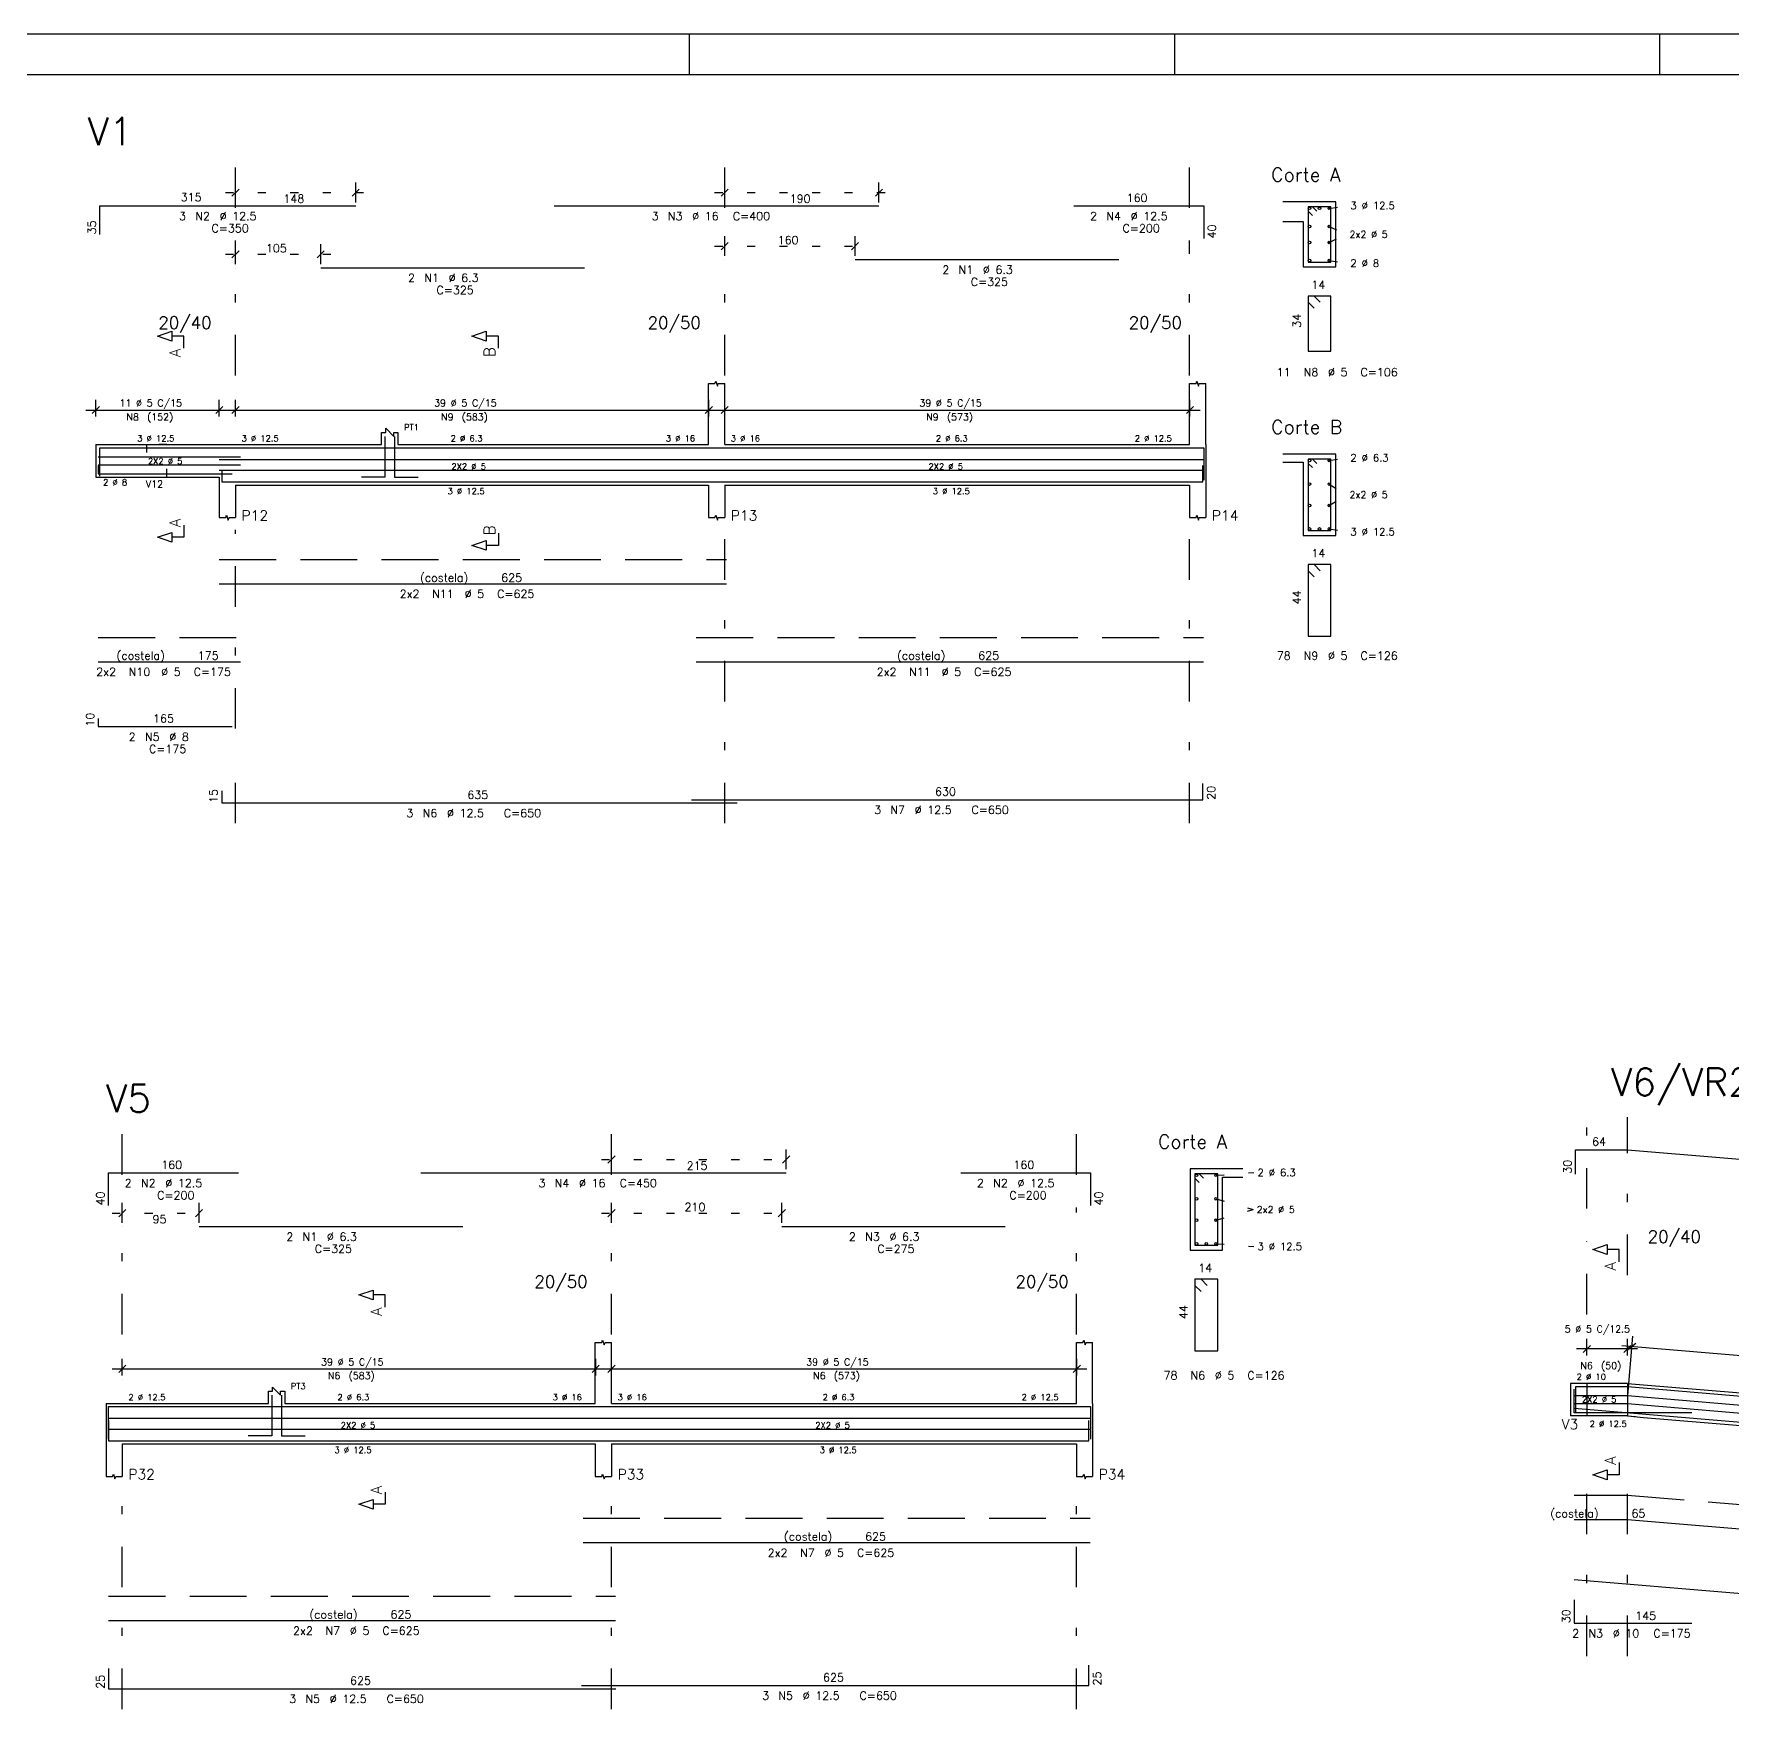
# Model space of a CAD drawing. Extents: x 797 to 1056, y -75 to 15.
# Drawn here: x 846.03 to 866.95, y -53.89 to -33.26 of the extents above; entities that cross this region are included whole.
import ezdxf

# ---------------------------------------------------------------- set-up
doc = ezdxf.new("R2010")
doc.units = 0
doc.header["$MEASUREMENT"] = 0
for name, pattern in [('ESTILO_TQS_0001', [1, 0.7, -0.3]), ('ESTILO_TQS_0002', [0.4, 0.1, -0.3]), ('ESTILO_TQS_0003', [1.5, 0.5, -0.4, 0.1, -0.5])]:
    doc.linetypes.add(name, pattern=pattern)
for name, color, linetype in [('06', 6, 'CONTINUOUS'), ('1', 2, 'CONTINUOUS'), ('13', 13, 'CONTINUOUS'), ('2', 4, 'CONTINUOUS'), ('3', 8, 'CONTINUOUS'), ('4', 1, 'CONTINUOUS'), ('5', 5, 'CONTINUOUS'), ('8', 8, 'CONTINUOUS'), ('CERCADURA', 7, 'CONTINUOUS')]:
    doc.layers.add(name, color=color, linetype=linetype)
doc.styles.get("Standard").update_dxf_attribs({"font": 'ROMANS.SHX'})

msp = doc.modelspace()

# ---------------------------------------------------------------- linework, layer by layer
at = {"layer": '06'}
msp.add_line((844.86, -33.763), (902.56, -33.763), dxfattribs=at)
at = {"layer": '1', "linetype": 'Continuous'}
for p, q in [((862.067, -35.332), (861.417, -35.332)), ((862.067, -36.132), (862.067, -35.332)), ((861.417, -35.572), (861.667, -35.572)), ((861.667, -35.572), (861.667, -36.132)), ((861.667, -36.132), (862.067, -36.132)), ((854.342, -38.32), (854.342, -37.57)), ((854.542, -38.32), (854.542, -37.57)), ((860.267, -38.32), (860.267, -37.57)), ((860.467, -38.32), (860.467, -37.57)), ((850.317, -38.32), (850.317, -38.17)), ((850.317, -38.17), (850.367, -38.17)), ((850.357, -38.22), (850.357, -38.72)), ((850.367, -38.17), (850.367, -38.12)), ((850.367, -38.12), (850.467, -38.22)), ((850.467, -38.22), (850.467, -38.17)), ((850.467, -38.17), (850.517, -38.17)), ((850.477, -38.22), (850.477, -38.72)), ((850.517, -38.17), (850.517, -38.32)), ((846.797, -38.32), (846.797, -38.72)), ((846.797, -38.32), (848.317, -38.32)), ((848.317, -38.32), (848.517, -38.32)), ((848.517, -38.32), (850.317, -38.32)), ((850.517, -38.32), (854.342, -38.32)), ((854.542, -38.32), (860.267, -38.32)), ((860.467, -38.32), (860.467, -38.82)), ((862.067, -38.439), (861.417, -38.439)), ((862.067, -39.439), (862.067, -38.439)), ((861.417, -38.539), (861.667, -38.539)), ((861.667, -38.539), (861.667, -39.439)), ((846.797, -38.72), (848.317, -38.72)), ((848.317, -38.72), (848.317, -39.22)), ((848.517, -38.82), (850.517, -38.82)), ((848.517, -38.82), (848.517, -39.22)), ((850.357, -38.72), (850.067, -38.72)), ((850.477, -38.72), (850.767, -38.72)), ((850.517, -38.82), (854.342, -38.82)), ((854.342, -38.82), (854.342, -39.22)), ((854.542, -38.82), (860.267, -38.82)), ((854.542, -38.82), (854.542, -39.22)), ((860.267, -38.82), (860.267, -39.22)), ((860.467, -38.82), (860.467, -39.22)), ((861.667, -39.439), (862.067, -39.439)), ((860.923, -47.242), (860.273, -47.242)), ((860.273, -47.242), (860.273, -48.242)), ((860.673, -48.242), (860.673, -47.342)), ((860.673, -47.342), (860.923, -47.342)), ((860.273, -48.242), (860.673, -48.242)), ((852.948, -50.13), (852.948, -49.38)), ((853.148, -50.13), (853.148, -49.38)), ((858.873, -50.13), (858.873, -49.38)), ((859.073, -50.13), (859.073, -49.38)), ((848.923, -50.13), (848.923, -49.98)), ((848.923, -49.98), (848.973, -49.98)), ((848.973, -49.98), (848.973, -49.93)), ((848.973, -49.93), (849.073, -50.03)), ((849.073, -50.03), (849.073, -49.98)), ((849.073, -49.98), (849.123, -49.98)), ((849.123, -49.98), (849.123, -50.13)), ((865.159, -49.885), (864.959, -49.885)), ((864.959, -49.885), (864.959, -50.285)), ((865.659, -49.885), (865.159, -49.885)), ((865.159, -49.885), (865.159, -50.285)), ((865.159, -49.885), (865.159, -50.285)), ((865.659, -49.884), (865.859, -49.9)), ((865.659, -49.885), (865.659, -50.285)), ((865.859, -49.9), (869.334, -50.19)), ((846.923, -50.13), (846.923, -50.63)), ((846.923, -50.13), (847.123, -50.13)), ((847.123, -50.13), (848.923, -50.13)), ((848.963, -50.03), (848.963, -50.53)), ((849.083, -50.03), (849.083, -50.53)), ((849.123, -50.13), (852.948, -50.13)), ((853.148, -50.13), (858.873, -50.13)), ((859.073, -50.13), (859.073, -50.63)), ((865.159, -50.285), (864.959, -50.285)), ((865.659, -50.285), (865.159, -50.285)), ((865.659, -50.285), (865.859, -50.302)), ((865.859, -50.302), (869.334, -50.591)), ((848.963, -50.53), (848.673, -50.53)), ((849.083, -50.53), (849.373, -50.53)), ((846.923, -50.63), (846.923, -51.03)), ((847.123, -50.63), (849.123, -50.63)), ((847.123, -50.63), (847.123, -51.03)), ((849.123, -50.63), (852.948, -50.63)), ((852.948, -50.63), (852.948, -51.03)), ((853.148, -50.63), (858.873, -50.63)), ((853.148, -50.63), (853.148, -51.03)), ((858.873, -50.63), (858.873, -51.03)), ((859.073, -50.63), (859.073, -51.03))]:
    msp.add_line(p, q, dxfattribs=at)
for points in [[(847.882, -37.135), (847.882, -36.985), (847.732, -36.985), (847.732, -37.045), (847.557, -36.985), (847.732, -36.925), (847.732, -36.985)], [(851.754, -37.135), (851.754, -36.985), (851.604, -36.985), (851.604, -37.045), (851.429, -36.985), (851.604, -36.925), (851.604, -36.985)], [(854.342, -37.57), (854.422, -37.57), (854.432, -37.54), (854.452, -37.6), (854.462, -37.57), (854.542, -37.57)], [(860.267, -37.57), (860.347, -37.57), (860.357, -37.54), (860.377, -37.6), (860.387, -37.57), (860.467, -37.57)], [(847.882, -39.312), (847.882, -39.462), (847.732, -39.462), (847.732, -39.522), (847.557, -39.462), (847.732, -39.402), (847.732, -39.462)], [(848.317, -39.22), (848.397, -39.22), (848.407, -39.19), (848.427, -39.25), (848.437, -39.22), (848.517, -39.22)], [(854.342, -39.22), (854.422, -39.22), (854.432, -39.19), (854.452, -39.25), (854.462, -39.22), (854.542, -39.22)], [(860.267, -39.22), (860.347, -39.22), (860.357, -39.19), (860.377, -39.25), (860.387, -39.22), (860.467, -39.22)], [(851.754, -39.412), (851.754, -39.562), (851.604, -39.562), (851.604, -39.622), (851.429, -39.562), (851.604, -39.502), (851.604, -39.562)], [(865.559, -48.385), (865.559, -48.235), (865.409, -48.235), (865.409, -48.295), (865.234, -48.235), (865.409, -48.175), (865.409, -48.235)], [(850.361, -48.945), (850.361, -48.795), (850.211, -48.795), (850.211, -48.855), (850.036, -48.795), (850.211, -48.735), (850.211, -48.795)], [(852.948, -49.38), (853.028, -49.38), (853.038, -49.35), (853.058, -49.41), (853.068, -49.38), (853.148, -49.38)], [(858.873, -49.38), (858.953, -49.38), (858.963, -49.35), (858.983, -49.41), (858.993, -49.38), (859.073, -49.38)], [(846.923, -51.03), (847.003, -51.03), (847.013, -51), (847.033, -51.06), (847.043, -51.03), (847.123, -51.03)], [(852.948, -51.03), (853.028, -51.03), (853.038, -51), (853.058, -51.06), (853.068, -51.03), (853.148, -51.03)], [(858.873, -51.03), (858.953, -51.03), (858.963, -51), (858.983, -51.06), (858.993, -51.03), (859.073, -51.03)], [(865.559, -50.86), (865.559, -51.01), (865.409, -51.01), (865.409, -51.07), (865.234, -51.01), (865.409, -50.95), (865.409, -51.01)], [(850.361, -51.222), (850.361, -51.372), (850.211, -51.372), (850.211, -51.432), (850.036, -51.372), (850.211, -51.312), (850.211, -51.372)]]:
    msp.add_lwpolyline(points, dxfattribs=at)
at = {"layer": '13', "linetype": 'Continuous'}
for centre in [(861.745, -35.411), (861.867, -35.411), (861.988, -35.411), (861.745, -35.634), (861.988, -35.634), (861.745, -35.831), (861.988, -35.831), (861.745, -36.054), (861.988, -36.054), (861.745, -38.517), (861.988, -38.517), (861.745, -38.807), (861.988, -38.807), (861.745, -39.07), (861.988, -39.07), (861.745, -39.36), (861.867, -39.36), (861.988, -39.36), (860.352, -47.321), (860.595, -47.321), (860.352, -47.611), (860.595, -47.611), (860.352, -47.874), (860.595, -47.874), (860.352, -48.164), (860.473, -48.164), (860.595, -48.164)]:
    msp.add_circle(centre, 0.016, dxfattribs=at)
at = {"layer": '2', "linetype": 'Continuous'}
for p, q in [((848.517, -35.337), (848.517, -35.092)), ((849.997, -35.337), (849.997, -35.092)), ((854.542, -35.337), (854.542, -35.092)), ((856.442, -35.337), (856.442, -35.092)), ((848.473, -35.261), (848.561, -35.173)), ((849.953, -35.261), (850.041, -35.173)), ((854.498, -35.261), (854.586, -35.173)), ((856.398, -35.261), (856.486, -35.173)), ((848.517, -35.387), (848.517, -35.387)), ((849.997, -35.387), (849.997, -35.387)), ((854.542, -35.387), (854.542, -35.387)), ((856.442, -35.387), (856.442, -35.387)), ((854.542, -35.997), (854.542, -35.752)), ((856.147, -35.997), (856.147, -35.752)), ((848.473, -36.021), (848.561, -35.933)), ((848.517, -36.097), (848.517, -35.852)), ((849.523, -36.021), (849.611, -35.933)), ((849.567, -36.097), (849.567, -35.852)), ((854.498, -35.921), (854.586, -35.833)), ((856.103, -35.921), (856.191, -35.833)), ((848.517, -36.147), (848.517, -36.147)), ((849.567, -36.147), (849.567, -36.147)), ((854.542, -36.047), (854.542, -36.047)), ((856.147, -36.047), (856.147, -36.047)), ((846.753, -37.939), (846.841, -37.851)), ((846.797, -37.975), (846.797, -37.77)), ((848.273, -37.939), (848.361, -37.851)), ((848.317, -37.975), (848.317, -37.77)), ((848.473, -37.939), (848.561, -37.851)), ((848.517, -37.975), (848.517, -37.77)), ((854.303, -37.939), (854.391, -37.851)), ((854.347, -37.975), (854.347, -37.77)), ((854.498, -37.939), (854.586, -37.851)), ((854.542, -37.975), (854.542, -37.77)), ((860.228, -37.939), (860.316, -37.851)), ((860.272, -37.975), (860.272, -37.77)), ((846.672, -37.895), (848.442, -37.895)), ((846.797, -38.025), (846.797, -38.025)), ((848.317, -38.025), (848.317, -38.025)), ((848.392, -37.895), (854.472, -37.895)), ((848.517, -38.025), (848.517, -38.025)), ((854.347, -38.025), (854.347, -38.025)), ((854.417, -37.895), (860.397, -37.895)), ((854.542, -38.025), (854.542, -38.025)), ((860.272, -38.025), (860.272, -38.025)), ((846.827, -38.471), (848.577, -38.471)), ((846.847, -38.71), (846.847, -38.36)), ((846.847, -38.36), (849.997, -38.36)), ((849.567, -38.36), (852.817, -38.36)), ((852.442, -38.36), (856.442, -38.36)), ((856.147, -38.36), (859.397, -38.36)), ((858.842, -38.36), (860.442, -38.36)), ((860.442, -38.36), (860.442, -38.76)), ((846.827, -38.569), (848.577, -38.569)), ((846.827, -38.58), (846.827, -38.68)), ((846.827, -38.68), (848.477, -38.68)), ((848.317, -38.504), (854.562, -38.504)), ((848.317, -38.636), (854.562, -38.636)), ((848.347, -38.63), (848.347, -38.78)), ((854.192, -38.504), (860.437, -38.504)), ((854.192, -38.636), (860.437, -38.636)), ((860.432, -38.78), (860.432, -38.58)), ((848.347, -38.78), (854.697, -38.78)), ((854.132, -38.78), (860.432, -38.78)), ((853.148, -47.247), (853.148, -47.002)), ((855.298, -47.247), (855.298, -47.002)), ((853.104, -47.172), (853.192, -47.083)), ((855.254, -47.172), (855.342, -47.083)), ((853.148, -47.297), (853.148, -47.297)), ((855.298, -47.297), (855.298, -47.297)), ((847.123, -47.907), (847.123, -47.662)), ((848.068, -47.907), (848.068, -47.662)), ((853.148, -47.907), (853.148, -47.662)), ((855.246, -47.907), (855.246, -47.662)), ((847.079, -47.832), (847.167, -47.743)), ((848.024, -47.832), (848.112, -47.743)), ((853.104, -47.832), (853.192, -47.743)), ((855.202, -47.832), (855.29, -47.743)), ((847.123, -47.957), (847.123, -47.957)), ((848.068, -47.957), (848.068, -47.957)), ((853.148, -47.957), (853.148, -47.957)), ((855.246, -47.957), (855.246, -47.957)), ((865.159, -49.54), (865.159, -49.335)), ((865.659, -49.54), (865.659, -49.335)), ((865.663, -50.034), (865.724, -49.304)), ((865.784, -49.46), (865.034, -49.46)), ((865.203, -49.416), (865.115, -49.504)), ((865.589, -49.418), (869.516, -49.745)), ((865.703, -49.416), (865.615, -49.504)), ((865.666, -49.468), (865.761, -49.388)), ((846.998, -49.705), (853.078, -49.705)), ((847.079, -49.749), (847.167, -49.661)), ((847.123, -49.785), (847.123, -49.58)), ((852.909, -49.749), (852.997, -49.661)), ((852.953, -49.785), (852.953, -49.58)), ((853.023, -49.705), (859.003, -49.705)), ((853.104, -49.749), (853.192, -49.661)), ((853.148, -49.785), (853.148, -49.58)), ((858.834, -49.749), (858.922, -49.661)), ((858.878, -49.785), (858.878, -49.58)), ((865.159, -49.59), (865.159, -49.59)), ((865.659, -49.59), (865.659, -49.59)), ((847.123, -49.835), (847.123, -49.835)), ((852.953, -49.835), (852.953, -49.835)), ((853.148, -49.835), (853.148, -49.835)), ((858.878, -49.835), (858.878, -49.835)), ((865.004, -50.245), (865.004, -49.955)), ((865.659, -49.925), (865.019, -49.925)), ((865.019, -49.925), (865.019, -50.245)), ((865.659, -49.924), (874.114, -50.628)), ((846.953, -50.57), (846.953, -50.17)), ((846.953, -50.17), (848.553, -50.17)), ((848.068, -50.17), (851.318, -50.17)), ((850.798, -50.17), (855.298, -50.17)), ((855.246, -50.17), (857.996, -50.17)), ((857.448, -50.17), (859.048, -50.17)), ((859.048, -50.17), (859.048, -50.57)), ((865.659, -50.036), (865.004, -50.036)), ((865.659, -50.134), (865.004, -50.134)), ((865.659, -50.035), (873.459, -50.685)), ((865.659, -50.084), (865.659, -50.084)), ((865.659, -50.133), (873.459, -50.784)), ((846.953, -50.314), (853.198, -50.314)), ((846.953, -50.34), (846.953, -50.59)), ((852.798, -50.314), (859.043, -50.314)), ((859.028, -50.59), (859.028, -50.34)), ((865.003, -50.19), (873.459, -50.895)), ((866.454, -50.245), (865.004, -50.245)), ((846.953, -50.446), (853.198, -50.446)), ((846.953, -50.59), (853.203, -50.59)), ((852.778, -50.59), (859.028, -50.59)), ((852.798, -50.446), (859.043, -50.446))]:
    msp.add_line(p, q, dxfattribs=at)
at = {"layer": '2', "linetype": 'ESTILO_TQS_0002'}
for p, q in [((848.392, -35.217), (850.122, -35.217)), ((854.417, -35.217), (856.567, -35.217)), ((854.417, -35.877), (856.272, -35.877)), ((848.392, -35.977), (849.692, -35.977)), ((853.023, -47.127), (855.423, -47.127)), ((846.998, -47.787), (848.193, -47.787)), ((853.023, -47.787), (855.371, -47.787))]:
    msp.add_line(p, q, dxfattribs=at)
at = {"layer": '2', "linetype": 'Continuous'}
for points in [[(861.833, -35.445), (861.78, -35.392), (861.727, -35.392), (861.727, -36.072), (862.007, -36.072), (862.007, -35.392), (861.727, -35.392), (861.727, -35.445), (861.78, -35.498)], [(861.833, -38.552), (861.78, -38.499), (861.727, -38.499), (861.727, -39.379), (862.007, -39.379), (862.007, -38.499), (861.727, -38.499), (861.727, -38.552), (861.78, -38.605)], [(860.439, -47.355), (860.386, -47.302), (860.333, -47.302), (860.333, -48.182), (860.613, -48.182), (860.613, -47.302), (860.333, -47.302), (860.333, -47.355), (860.386, -47.408)]]:
    msp.add_lwpolyline(points, dxfattribs=at)
at = {"layer": '3', "linetype": 'ESTILO_TQS_0003'}
for p, q in [((848.517, -35.406), (848.517, -34.882)), ((854.542, -35.406), (854.542, -34.882)), ((860.267, -35.406), (860.267, -34.882)), ((848.517, -37.47), (848.517, -35.808)), ((854.542, -37.47), (854.542, -35.808)), ((860.267, -37.47), (860.267, -35.808)), ((848.517, -41.819), (848.517, -39.37)), ((854.542, -42.985), (854.542, -39.37)), ((860.267, -42.985), (860.267, -39.37)), ((848.517, -42.985), (848.517, -42.221)), ((865.159, -47.731), (865.159, -46.603)), ((865.659, -48.55), (865.659, -46.603)), ((847.123, -47.316), (847.123, -46.792)), ((853.148, -47.316), (853.148, -46.792)), ((858.873, -47.316), (858.873, -46.792)), ((847.123, -49.28), (847.123, -47.718)), ((853.148, -49.28), (853.148, -47.718)), ((858.873, -49.28), (858.873, -47.718)), ((865.159, -49.035), (865.159, -48.133)), ((865.159, -53.243), (865.159, -50.935)), ((865.659, -53.243), (865.659, -50.951)), ((847.123, -53.895), (847.123, -51.23)), ((853.148, -53.895), (853.148, -51.23)), ((858.873, -53.895), (858.873, -51.23))]:
    msp.add_line(p, q, dxfattribs=at)
at = {"layer": '3', "linetype": 'ESTILO_TQS_0002'}
for p, q in [((861.988, -35.411), (862.202, -35.377)), ((861.988, -35.634), (862.194, -35.732)), ((861.988, -35.831), (862.194, -35.732)), ((861.988, -36.054), (862.202, -36.087)), ((861.988, -38.517), (862.202, -38.484)), ((861.988, -38.807), (862.194, -38.939)), ((861.988, -39.07), (862.194, -38.939)), ((861.988, -39.36), (862.202, -39.394)), ((860.595, -47.321), (861.058, -47.287)), ((860.595, -47.611), (861.051, -47.742)), ((860.595, -47.874), (861.051, -47.742)), ((860.595, -48.164), (861.058, -48.197)), ((865.159, -49.885), (864.959, -49.885)), ((864.959, -49.885), (864.959, -50.285)), ((865.159, -49.885), (865.159, -50.285)), ((865.659, -49.884), (865.859, -49.9)), ((865.159, -50.285), (864.959, -50.285)), ((865.659, -50.285), (865.859, -50.302))]:
    msp.add_line(p, q, dxfattribs=at)
msp.add_lwpolyline([(847.422, -38.32), (847.422, -38.72), (847.672, -38.72), (847.672, -38.32), (847.422, -38.32)], dxfattribs=at)
at = {"layer": '4', "linetype": 'Continuous'}
for p, q in [((846.847, -35.732), (846.847, -35.382)), ((846.847, -35.382), (849.997, -35.382)), ((852.442, -35.382), (856.442, -35.382)), ((858.842, -35.382), (860.442, -35.382)), ((860.442, -35.382), (860.442, -35.782)), ((849.567, -36.142), (852.817, -36.142)), ((856.147, -36.042), (859.397, -36.042)), ((846.827, -41.695), (846.827, -41.795)), ((846.827, -41.795), (848.477, -41.795)), ((848.347, -42.585), (848.347, -42.735)), ((860.432, -42.695), (860.432, -42.495)), ((848.347, -42.735), (854.697, -42.735)), ((854.132, -42.695), (860.432, -42.695)), ((846.953, -47.692), (846.953, -47.292)), ((846.953, -47.292), (848.553, -47.292)), ((850.798, -47.292), (855.298, -47.292)), ((857.448, -47.292), (859.048, -47.292)), ((859.048, -47.292), (859.048, -47.692)), ((848.068, -47.952), (851.318, -47.952)), ((855.246, -47.952), (857.996, -47.952)), ((846.953, -53.395), (846.953, -53.645)), ((859.028, -53.605), (859.028, -53.355)), ((846.953, -53.645), (853.203, -53.645)), ((852.778, -53.605), (859.028, -53.605))]:
    msp.add_line(p, q, dxfattribs=at)
for points in [[(861.877, -36.567), (861.802, -36.492), (861.727, -36.492), (861.727, -37.172), (862.007, -37.172), (862.007, -36.492), (861.727, -36.492), (861.727, -36.567), (861.802, -36.642)], [(861.877, -39.874), (861.802, -39.799), (861.727, -39.799), (861.727, -40.679), (862.007, -40.679), (862.007, -39.799), (861.727, -39.799), (861.727, -39.874), (861.802, -39.949)], [(848.317, -40.035), (854.562, -40.035)], [(846.827, -40.995), (848.577, -40.995)], [(854.192, -40.995), (860.437, -40.995)], [(865.019, -47.306), (865.019, -47.006), (865.659, -47.006), (874.114, -47.711)], [(860.483, -48.677), (860.408, -48.602), (860.333, -48.602), (860.333, -49.482), (860.613, -49.482), (860.613, -48.602), (860.333, -48.602), (860.333, -48.677), (860.408, -48.752)], [(865.004, -51.56), (865.659, -51.56), (873.459, -52.21), (874.109, -52.21)], [(852.798, -51.845), (859.043, -51.845)], [(874.114, -52.71), (874.114, -53.01), (873.459, -53.01), (865.004, -52.305)], [(865.004, -52.548), (865.004, -52.838), (866.454, -52.838)], [(846.953, -52.805), (853.198, -52.805)]]:
    msp.add_lwpolyline(points, dxfattribs=at)
at = {"layer": '8', "linetype": 'ESTILO_TQS_0001'}
for points in [[(848.317, -39.735), (854.562, -39.735)], [(846.827, -40.695), (848.577, -40.695)], [(854.192, -40.695), (860.437, -40.695)], [(865.004, -51.26), (865.659, -51.26), (873.459, -51.91), (874.109, -51.91)], [(852.798, -51.545), (859.043, -51.545)], [(846.953, -52.505), (853.198, -52.505)]]:
    msp.add_lwpolyline(points, dxfattribs=at)
at = {"layer": 'CERCADURA'}
for p, q in [((843.61, -33.263), (903.06, -33.263)), ((854.11, -33.763), (854.11, -33.263)), ((860.085, -33.763), (860.085, -33.263)), ((866.06, -33.763), (866.06, -33.263))]:
    msp.add_line(p, q, dxfattribs=at)

# ---------------------------------------------------------------- texts
at = {"layer": '1', "linetype": 'Continuous'}
for s, height, p in [('Corte A', 0.17, (861.272, -35.082)), ('315', 0.1, (847.842, -35.324)), ('160', 0.1, (859.492, -35.332)), ('3', 0.1, (847.822, -35.557)), ('N2', 0.1, (848.022, -35.557)), ('%%c 12.5', 0.1, (848.322, -35.557)), ('3', 0.1, (853.642, -35.557)), ('N3', 0.1, (853.842, -35.557)), ('%%c 16', 0.1, (854.142, -35.557)), ('C=400', 0.1, (854.642, -35.557)), ('2', 0.1, (859.042, -35.557)), ('N4', 0.1, (859.242, -35.557)), ('%%c 12.5', 0.1, (859.542, -35.557)), ('C=350', 0.1, (848.222, -35.707)), ('C=200', 0.1, (859.442, -35.707)), ('2', 0.1, (857.222, -36.217)), ('N1', 0.1, (857.422, -36.217)), ('%%c 6.3', 0.1, (857.722, -36.217)), ('2', 0.1, (850.642, -36.317)), ('N1', 0.1, (850.842, -36.317)), ('C=325', 0.1, (850.992, -36.467)), ('%%c 6.3', 0.1, (851.142, -36.317)), ('C=325', 0.1, (857.572, -36.367)), ('20/40', 0.15, (847.567, -36.895)), ('20/50', 0.15, (853.592, -36.895)), ('20/50', 0.15, (859.517, -36.895)), (' 11', 0.1, (861.272, -37.479)), ('N8', 0.1, (861.672, -37.479)), ('%%c 5', 0.1, (861.972, -37.479)), ('C=106', 0.1, (862.372, -37.479)), ('Corte B', 0.17, (861.272, -38.189)), ('3 %%c 12.5', 0.075, (847.307, -38.282)), ('3 %%c 12.5', 0.075, (848.592, -38.282)), ('PT1', 0.075, (850.592, -38.145)), ('2 %%c 6.3', 0.075, (851.167, -38.282)), ('3 %%c 16', 0.075, (853.817, -38.282)), ('3 %%c 16', 0.075, (854.617, -38.282)), ('2 %%c 6.3', 0.075, (857.142, -38.282)), ('2 %%c 12.5', 0.075, (859.592, -38.282)), ('2X2 %%c 5', 0.075, (847.439, -38.562)), ('2X2 %%c 5', 0.075, (851.177, -38.628)), ('2X2 %%c 5', 0.075, (857.052, -38.628)), ('2 %%c 8', 0.075, (846.887, -38.823)), ('3 %%c 12.5', 0.075, (851.129, -38.932)), ('3 %%c 12.5', 0.075, (857.104, -38.932)), ('P12', 0.125, (848.592, -39.257)), ('P13', 0.125, (854.617, -39.257)), ('P14', 0.125, (860.542, -39.257)), ('(costela)', 0.1, (850.789, -40.01)), ('625', 0.1, (851.789, -40.01)), ('2x2', 0.1, (850.539, -40.21)), ('N11', 0.1, (850.939, -40.21)), ('%%c 5', 0.1, (851.339, -40.21)), ('C=625', 0.1, (851.739, -40.21)), ('(costela)', 0.1, (847.052, -40.97)), ('175', 0.1, (848.052, -40.97)), ('(costela)', 0.1, (856.664, -40.97)), ('625', 0.1, (857.664, -40.97)), (' 78', 0.1, (861.272, -40.971)), ('N9', 0.1, (861.672, -40.971)), ('%%c 5', 0.1, (861.972, -40.971)), ('C=126', 0.1, (862.372, -40.971)), ('2x2', 0.1, (846.802, -41.17)), ('N10', 0.1, (847.202, -41.17)), ('%%c 5', 0.1, (847.602, -41.17)), ('C=175', 0.1, (848.002, -41.17)), ('2x2', 0.1, (856.414, -41.17)), ('N11', 0.1, (856.814, -41.17)), ('%%c 5', 0.1, (857.214, -41.17)), ('C=625', 0.1, (857.614, -41.17)), ('165', 0.1, (847.502, -41.745)), ('2', 0.1, (847.202, -41.97)), ('N5', 0.1, (847.402, -41.97)), ('C=175', 0.1, (847.452, -42.12)), ('%%c 8', 0.1, (847.702, -41.97)), ('635', 0.1, (851.372, -42.685)), ('630', 0.1, (857.132, -42.645)), ('3', 0.1, (850.622, -42.91)), ('N6', 0.1, (850.822, -42.91)), ('%%c 12.5', 0.1, (851.122, -42.91)), ('C=650', 0.1, (851.822, -42.91)), ('3', 0.1, (856.382, -42.87)), ('N7', 0.1, (856.582, -42.87)), ('%%c 12.5', 0.1, (856.882, -42.87)), ('C=650', 0.1, (857.582, -42.87)), ('Corte A', 0.17, (859.878, -46.992)), ('64', 0.1, (865.224, -46.956)), ('160', 0.1, (847.603, -47.242)), ('160', 0.1, (858.098, -47.242)), ('2', 0.1, (847.153, -47.467)), ('N2', 0.1, (847.353, -47.467)), ('%%c 12.5', 0.1, (847.653, -47.467)), ('3', 0.1, (852.248, -47.467)), ('N4', 0.1, (852.448, -47.467)), ('%%c 16', 0.1, (852.748, -47.467)), ('C=450', 0.1, (853.248, -47.467)), ('2', 0.1, (857.648, -47.467)), ('N2', 0.1, (857.848, -47.467)), ('%%c 12.5', 0.1, (858.148, -47.467)), ('C=200', 0.1, (847.553, -47.617)), ('C=200', 0.1, (858.048, -47.617)), ('2', 0.1, (849.143, -48.127)), ('N1', 0.1, (849.343, -48.127)), ('%%c 6.3', 0.1, (849.643, -48.127)), ('2', 0.1, (856.071, -48.127)), ('N3', 0.1, (856.271, -48.127)), ('%%c 6.3', 0.1, (856.571, -48.127)), ('20/40', 0.15, (865.909, -48.151)), ('C=325', 0.1, (849.493, -48.277)), ('C=275', 0.1, (856.421, -48.277)), ('20/50', 0.15, (852.198, -48.705)), ('20/50', 0.15, (858.123, -48.705)), (' 78', 0.1, (859.878, -49.835)), ('N6', 0.1, (860.278, -49.835)), ('%%c 5', 0.1, (860.578, -49.835)), ('C=126', 0.1, (860.978, -49.835)), ('2 %%c 10', 0.075, (865.034, -49.84)), ('PT3', 0.075, (849.198, -49.955)), ('2 %%c 12.5', 0.075, (847.198, -50.092)), ('2 %%c 6.3', 0.075, (849.773, -50.092)), ('3 %%c 16', 0.075, (852.423, -50.092)), ('3 %%c 16', 0.075, (853.223, -50.092)), ('2 %%c 6.3', 0.075, (855.748, -50.092)), ('2 %%c 12.5', 0.075, (858.198, -50.092)), ('2X2 %%c 5', 0.075, (865.099, -50.119)), ('2X2 %%c 5', 0.075, (849.813, -50.438)), ('2X2 %%c 5', 0.075, (855.658, -50.438)), ('V3', 0.125, (864.849, -50.449)), ('2 %%c 12.5', 0.075, (865.194, -50.42)), ('3 %%c 12.5', 0.075, (849.736, -50.742)), ('3 %%c 12.5', 0.075, (855.711, -50.742)), ('P32', 0.125, (847.198, -51.067)), ('P33', 0.125, (853.223, -51.067)), ('P34', 0.125, (859.148, -51.067)), ('(costela)', 0.1, (864.709, -51.535)), ('65', 0.1, (865.709, -51.535)), ('(costela)', 0.1, (855.271, -51.82)), ('625', 0.1, (856.271, -51.82)), ('2x2', 0.1, (855.071, -52.02)), ('N7', 0.1, (855.471, -52.02)), ('%%c 5', 0.1, (855.771, -52.02)), ('C=625', 0.1, (856.171, -52.02)), ('(costela)', 0.1, (849.426, -52.78)), ('625', 0.1, (850.426, -52.78)), ('145', 0.1, (865.755, -52.796)), ('2x2', 0.1, (849.226, -52.98)), ('N7', 0.1, (849.626, -52.98)), ('%%c 5', 0.1, (849.926, -52.98)), ('C=625', 0.1, (850.326, -52.98)), ('2', 0.1, (864.979, -53.013)), ('N3', 0.1, (865.179, -53.013)), ('%%c 10', 0.1, (865.479, -53.013)), ('C=175', 0.1, (865.979, -53.013)), ('625', 0.1, (849.928, -53.595)), ('625', 0.1, (855.753, -53.555)), ('3', 0.1, (849.178, -53.82)), ('N5', 0.1, (849.378, -53.82)), ('%%c 12.5', 0.1, (849.678, -53.82)), ('C=650', 0.1, (850.378, -53.82)), ('3', 0.1, (855.003, -53.78)), ('N5', 0.1, (855.203, -53.78)), ('%%c 12.5', 0.1, (855.503, -53.78)), ('C=650', 0.1, (856.203, -53.78))]:
    msp.add_text(s, height=height, dxfattribs=at).set_placement(p)
for s, height, p in [('35', 0.1, (846.797, -35.732)), ('40', 0.1, (860.592, -35.782)), ('A', 0.136, (847.841, -37.244)), ('B', 0.136, (851.713, -37.244)), ('A', 0.136, (847.841, -39.339)), ('B', 0.136, (851.713, -39.439)), ('10', 0.1, (846.777, -41.795)), ('15', 0.1, (848.297, -42.735)), ('20', 0.1, (860.582, -42.695)), ('30', 0.1, (864.971, -47.301)), ('40', 0.1, (846.903, -47.692)), ('40', 0.1, (859.198, -47.692)), ('A', 0.136, (865.518, -48.494)), ('A', 0.136, (850.32, -49.054)), ('A', 0.136, (865.518, -50.887)), ('A', 0.136, (850.32, -51.25)), ('30', 0.1, (864.954, -52.838)), ('25', 0.1, (846.903, -53.645)), ('25', 0.1, (859.178, -53.605))]:
    msp.add_text(s, height=height, rotation=90, dxfattribs=at).set_placement(p)
at = {"layer": '2', "linetype": 'Continuous'}
for s, height, p in [('148', 0.1, (849.107, -35.342)), ('190', 0.1, (855.342, -35.342)), ('3 %%c 12.5', 0.09, (862.247, -35.422)), ('160', 0.1, (855.194, -35.852)), ('2x2 %%c 5', 0.085, (862.237, -35.775)), ('105', 0.1, (848.892, -35.952)), ('2 %%c 8', 0.09, (862.247, -36.132)), ('14', 0.1, (861.767, -36.402)), ('11 %%c 5 C/15', 0.085, (847.089, -37.852)), ('39 %%c 5 C/15', 0.085, (850.964, -37.852)), ('39 %%c 5 C/15', 0.085, (856.939, -37.852)), ('N8', 0.085, (847.174, -38.022)), ('(152)', 0.085, (847.429, -38.022)), ('N9', 0.085, (851.049, -38.022)), ('(583)', 0.085, (851.304, -38.022)), ('N9', 0.085, (857.024, -38.022)), ('(573)', 0.085, (857.279, -38.022)), ('2 %%c 6.3', 0.09, (862.247, -38.529)), ('V12', 0.085, (847.414, -38.849)), ('2x2 %%c 5', 0.085, (862.237, -38.981)), ('3 %%c 12.5', 0.09, (862.247, -39.439)), ('14', 0.1, (861.767, -39.709)), ('215', 0.1, (854.073, -47.252)), ('2 %%c 6.3', 0.09, (861.103, -47.332)), ('210', 0.1, (854.047, -47.762)), ('95', 0.1, (847.496, -47.912)), ('2x2 %%c 5', 0.085, (861.093, -47.785)), ('3 %%c 12.5', 0.09, (861.103, -48.242)), ('14', 0.1, (860.373, -48.512)), ('5 %%c 5 C/12.5', 0.085, (864.886, -49.256)), ('39 %%c 5 C/15', 0.085, (849.571, -49.662)), ('39 %%c 5 C/15', 0.085, (855.546, -49.662)), ('N6', 0.085, (849.656, -49.832)), ('(583)', 0.085, (849.911, -49.832)), ('N6', 0.085, (855.631, -49.832)), ('(573)', 0.085, (855.886, -49.832)), ('N6', 0.085, (865.08, -49.708)), ('(50)', 0.085, (865.335, -49.708))]:
    msp.add_text(s, height=height, dxfattribs=at).set_placement(p)
for s, p in [('34', (861.637, -36.882)), ('44', (861.637, -40.289)), ('44', (860.243, -49.092))]:
    msp.add_text(s, height=0.1, rotation=90, dxfattribs=at).set_placement(p)
at = {"layer": '5', "linetype": 'Continuous'}
for s, p in [('V1', (846.697, -34.632)), ('V6/VR2/V7', (865.458, -46.343)), ('V5', (846.923, -46.542))]:
    msp.add_text(s, height=0.34, dxfattribs=at).set_placement(p)

doc.saveas('drawing.dxf')
